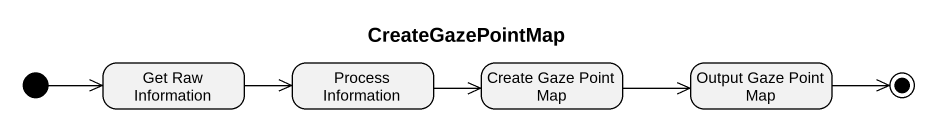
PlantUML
@startuml
title CreateGazePointMap
hide empty description
state "Get Raw Information" as Get_Raw_Information
state "Process Information" as Process_Information
state "Create Gaze Point Map" as Create_Gaze_Point_Map
state "Output Gaze Point Map" as Output_Gaze_Point_Map
[*] -right-> Get_Raw_Information
Get_Raw_Information -right-> Process_Information
Process_Information -right-> Create_Gaze_Point_Map
Create_Gaze_Point_Map -right-> Output_Gaze_Point_Map
Output_Gaze_Point_Map -right-> [*]
@enduml
